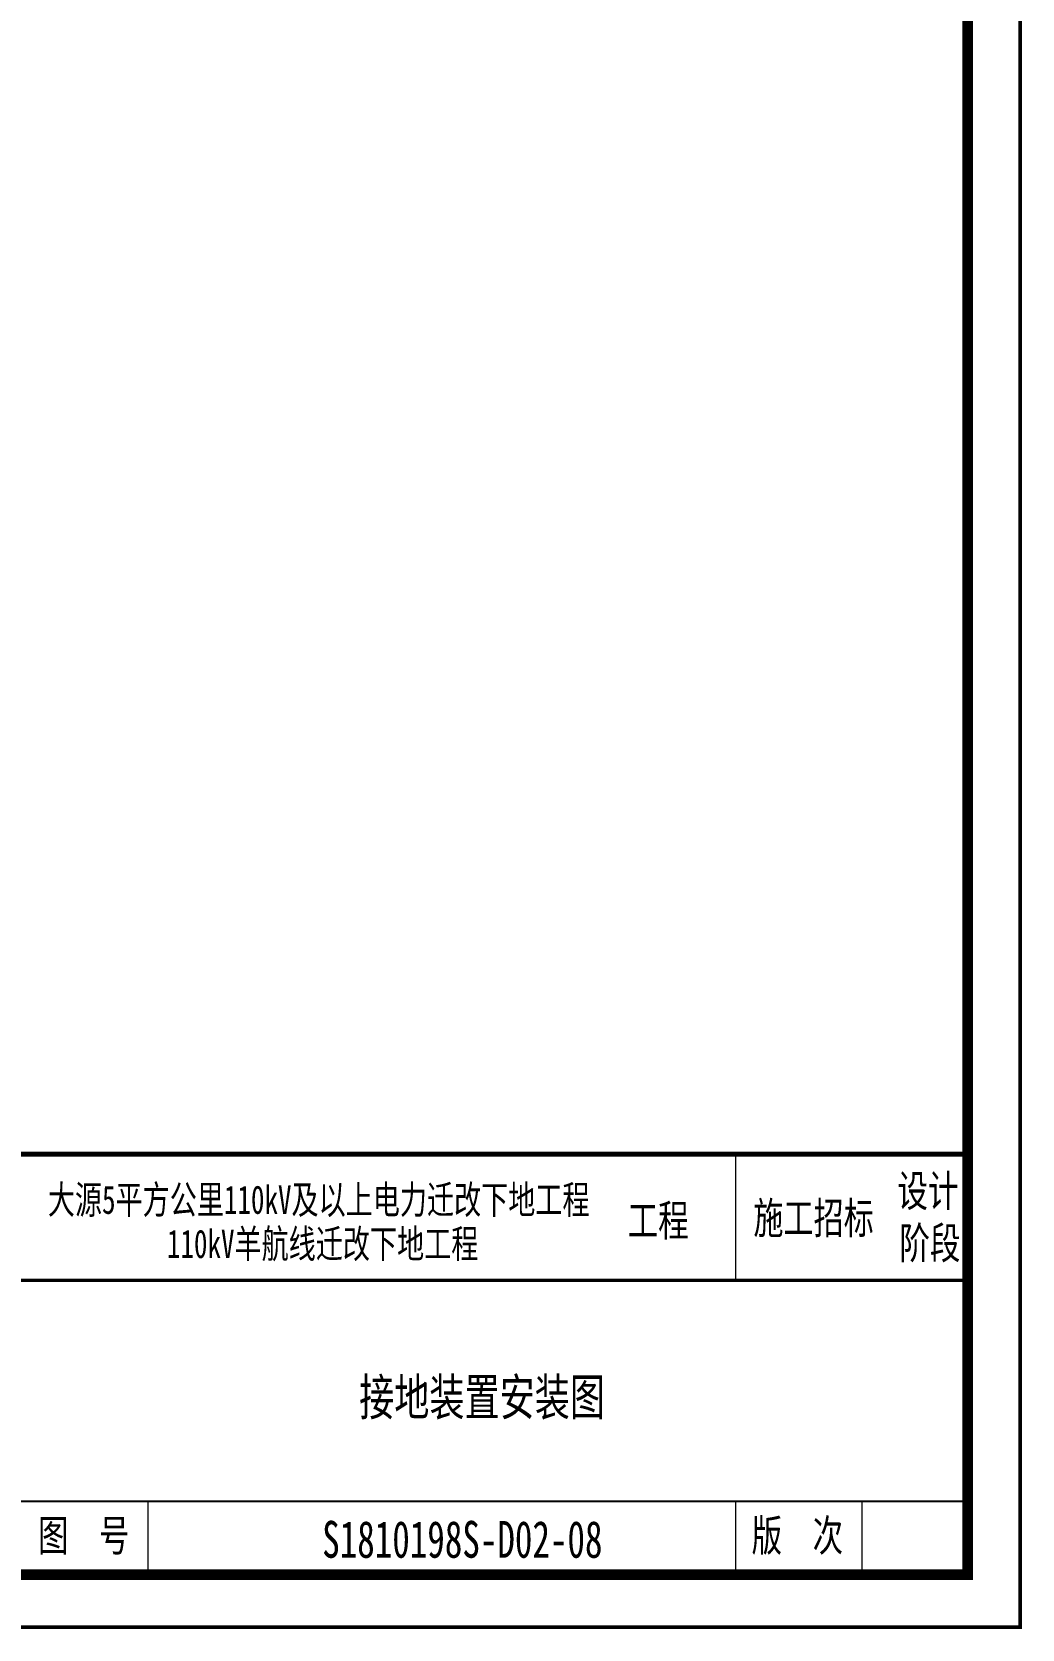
# Model space of a CAD drawing. Extents: x 457 to 4918, y -67 to 391.
# Drawn here: x 4026.3 to 4120.5, y -65.3 to 86.6 of the extents above; entities that cross this region are included whole.
import ezdxf
from ezdxf.enums import TextEntityAlignment as Align

# ---------------------------------------------------------------- set-up
doc = ezdxf.new("R2010")
doc.units = 0
doc.header["$LTSCALE"] = 40
doc.header["$MEASUREMENT"] = 0
doc.layers.get('0').update_dxf_attribs({"linetype": 'CONTINUOUS'})
for name, color, linetype in [('DXF_FRAME', 1, 'CONTINUOUS'), ('TK', 1, 'CONTINUOUS'), ('图框', 7, 'CONTINUOUS'), ('图框－字', 40, 'CONTINUOUS')]:
    doc.layers.add(name, color=color, linetype=linetype)
doc.styles.add('宋体', font='', dxfattribs={"height": 3.75})
doc.styles.add('宋体-0.71', font='', dxfattribs={"width": 0.71})
doc.styles.get('宋体').set_extended_font_data('宋体')
doc.styles.get('宋体-0.71').set_extended_font_data('SimSun')

msp = doc.modelspace()

# ---------------------------------------------------------------- linework, layer by layer
at = {"const_width": 0.35}
msp.add_lwpolyline([(3700.344306277588, -65.11638303298241), (4120.344306277588, -65.11638303298241), (4120.344306277588, 231.8836169670176), (3700.344306277588, 231.8836169670176)], close=True, dxfattribs=at)
at = {"color": 0, "lineweight": 5}
msp.add_lwpolyline([(4115.344306277588, -20.11638303298241), (3935.766306277588, -20.11638303298241)], close=True, dxfattribs=at)
msp.add_lwpolyline([(4115.344306277588, -20.11638303298241), (3935.766306277588, -20.11638303298241)], close=True, dxfattribs=at)
msp.add_open_spline([(3935.766306277588, -20.11638303298241), (3935.766306277588, -20.11638303298241), (4115.344306277588, -20.11638303298241), (4115.344306277588, -20.11638303298241)], degree=3, dxfattribs=at)
at = {"layer": 'DXF_FRAME'}
msp.add_line((4115.344306277588, -60.11638303298241), (4115.344306277588, -25.11638303298241), dxfattribs=at)
msp.add_line((4115.344306277588, -60.11638303298241), (4115.344306277588, -25.11638303298241), dxfattribs=at)
msp.add_line((4115.344306277588, -60.11638303298241), (4115.344306277588, -25.11638303298241), dxfattribs=at)
at = {"layer": 'TK', "const_width": 1}
msp.add_lwpolyline([(3725.344306277588, -60.11638303298241), (4115.344306277588, -60.11638303298241), (4115.344306277588, 226.8836169670176), (3725.344306277588, 226.8836169670176)], close=True, dxfattribs=at)
at = {"layer": '图框', "color": 0, "lineweight": 13}
for p, q in [((4093.261131537045, -20.11638303298241), (4093.261131537045, -32.11638303298241)), ((4115.261131537041, -20.11638303298241), (4115.261131537041, -60.11638303298241)), ((4037.34430627759, -53.1163830329815), (4037.344306277588, -60.11638303298241)), ((4093.261131537043, -53.1163830329815), (4093.261131537041, -60.11638303298241)), ((4105.261131537043, -53.1163830329815), (4105.261131537041, -60.11638303298241))]:
    msp.add_line(p, q, dxfattribs=at)
at = {"layer": '图框', "color": 0}
for p, q in [((3935.344306277588, -53.11638303298241), (4115.261131537041, -53.11638303298241)), ((4115.344306277588, -60.11638303298241), (3935.344306277588, -60.11638303298241))]:
    msp.add_line(p, q, dxfattribs=at)
at = {"layer": '图框', "color": 0, "lineweight": 60, "const_width": 0.5}
msp.add_lwpolyline([(3935.344306277588, -60.11638303298241), (3935.344306277588, -20.11638303298241), (4115.344306277588, -20.11638303298241)], dxfattribs=at)
at = {"layer": '图框', "color": 0, "lineweight": 30, "const_width": 0.3}
msp.add_lwpolyline([(3935.594306277588, -32.11638303298241), (4115.261131537041, -32.11638303298241)], dxfattribs=at)

# ---------------------------------------------------------------- texts
at = {"color": 3, "style": '宋体', "width": 0.7}
for s, p in [('大源5平方公里110kV及以上电力迁改下地工程', (4027.82553494654, -25.7934199325521)), ('110kV羊航线迁改下地工程 ', (4039.156443225561, -29.99422929466621))]:
    msp.add_text(s, height=2.7, dxfattribs=at).set_placement(p)
at = {"color": 0, "style": '宋体', "width": 0.7}
for s, height, p in [('施工招标', 3, (4100.684326881767, -26.1330941998458)), ('S1810198S-D02-08', 3.5, (4067.264481150813, -56.75660271654488))]:
    msp.add_text(s, height=height, dxfattribs=at).set_placement(p, align=Align.MIDDLE)
at = {"style": '宋体-0.71', "width": 0.7}
msp.add_text('接地装置安装图', height=3.5, dxfattribs=at).set_placement((4057.44649936958, -44.96860898501927))
at = {"layer": '图框－字', "color": 0, "style": '宋体-0.71', "width": 0.71}
for s, p in [('设计', (4108.661052342457, -25.1065730389837)), ('工程', (4082.987414442297, -27.91814511551638)), ('阶段', (4108.846889488286, -30.06359396853259)), ('图  号', (4026.886161785253, -57.88614601149493)), ('版  次', (4094.784878639381, -57.88614601149493))]:
    msp.add_text(s, height=3, dxfattribs=at).set_placement(p)

doc.saveas('drawing.dxf')
